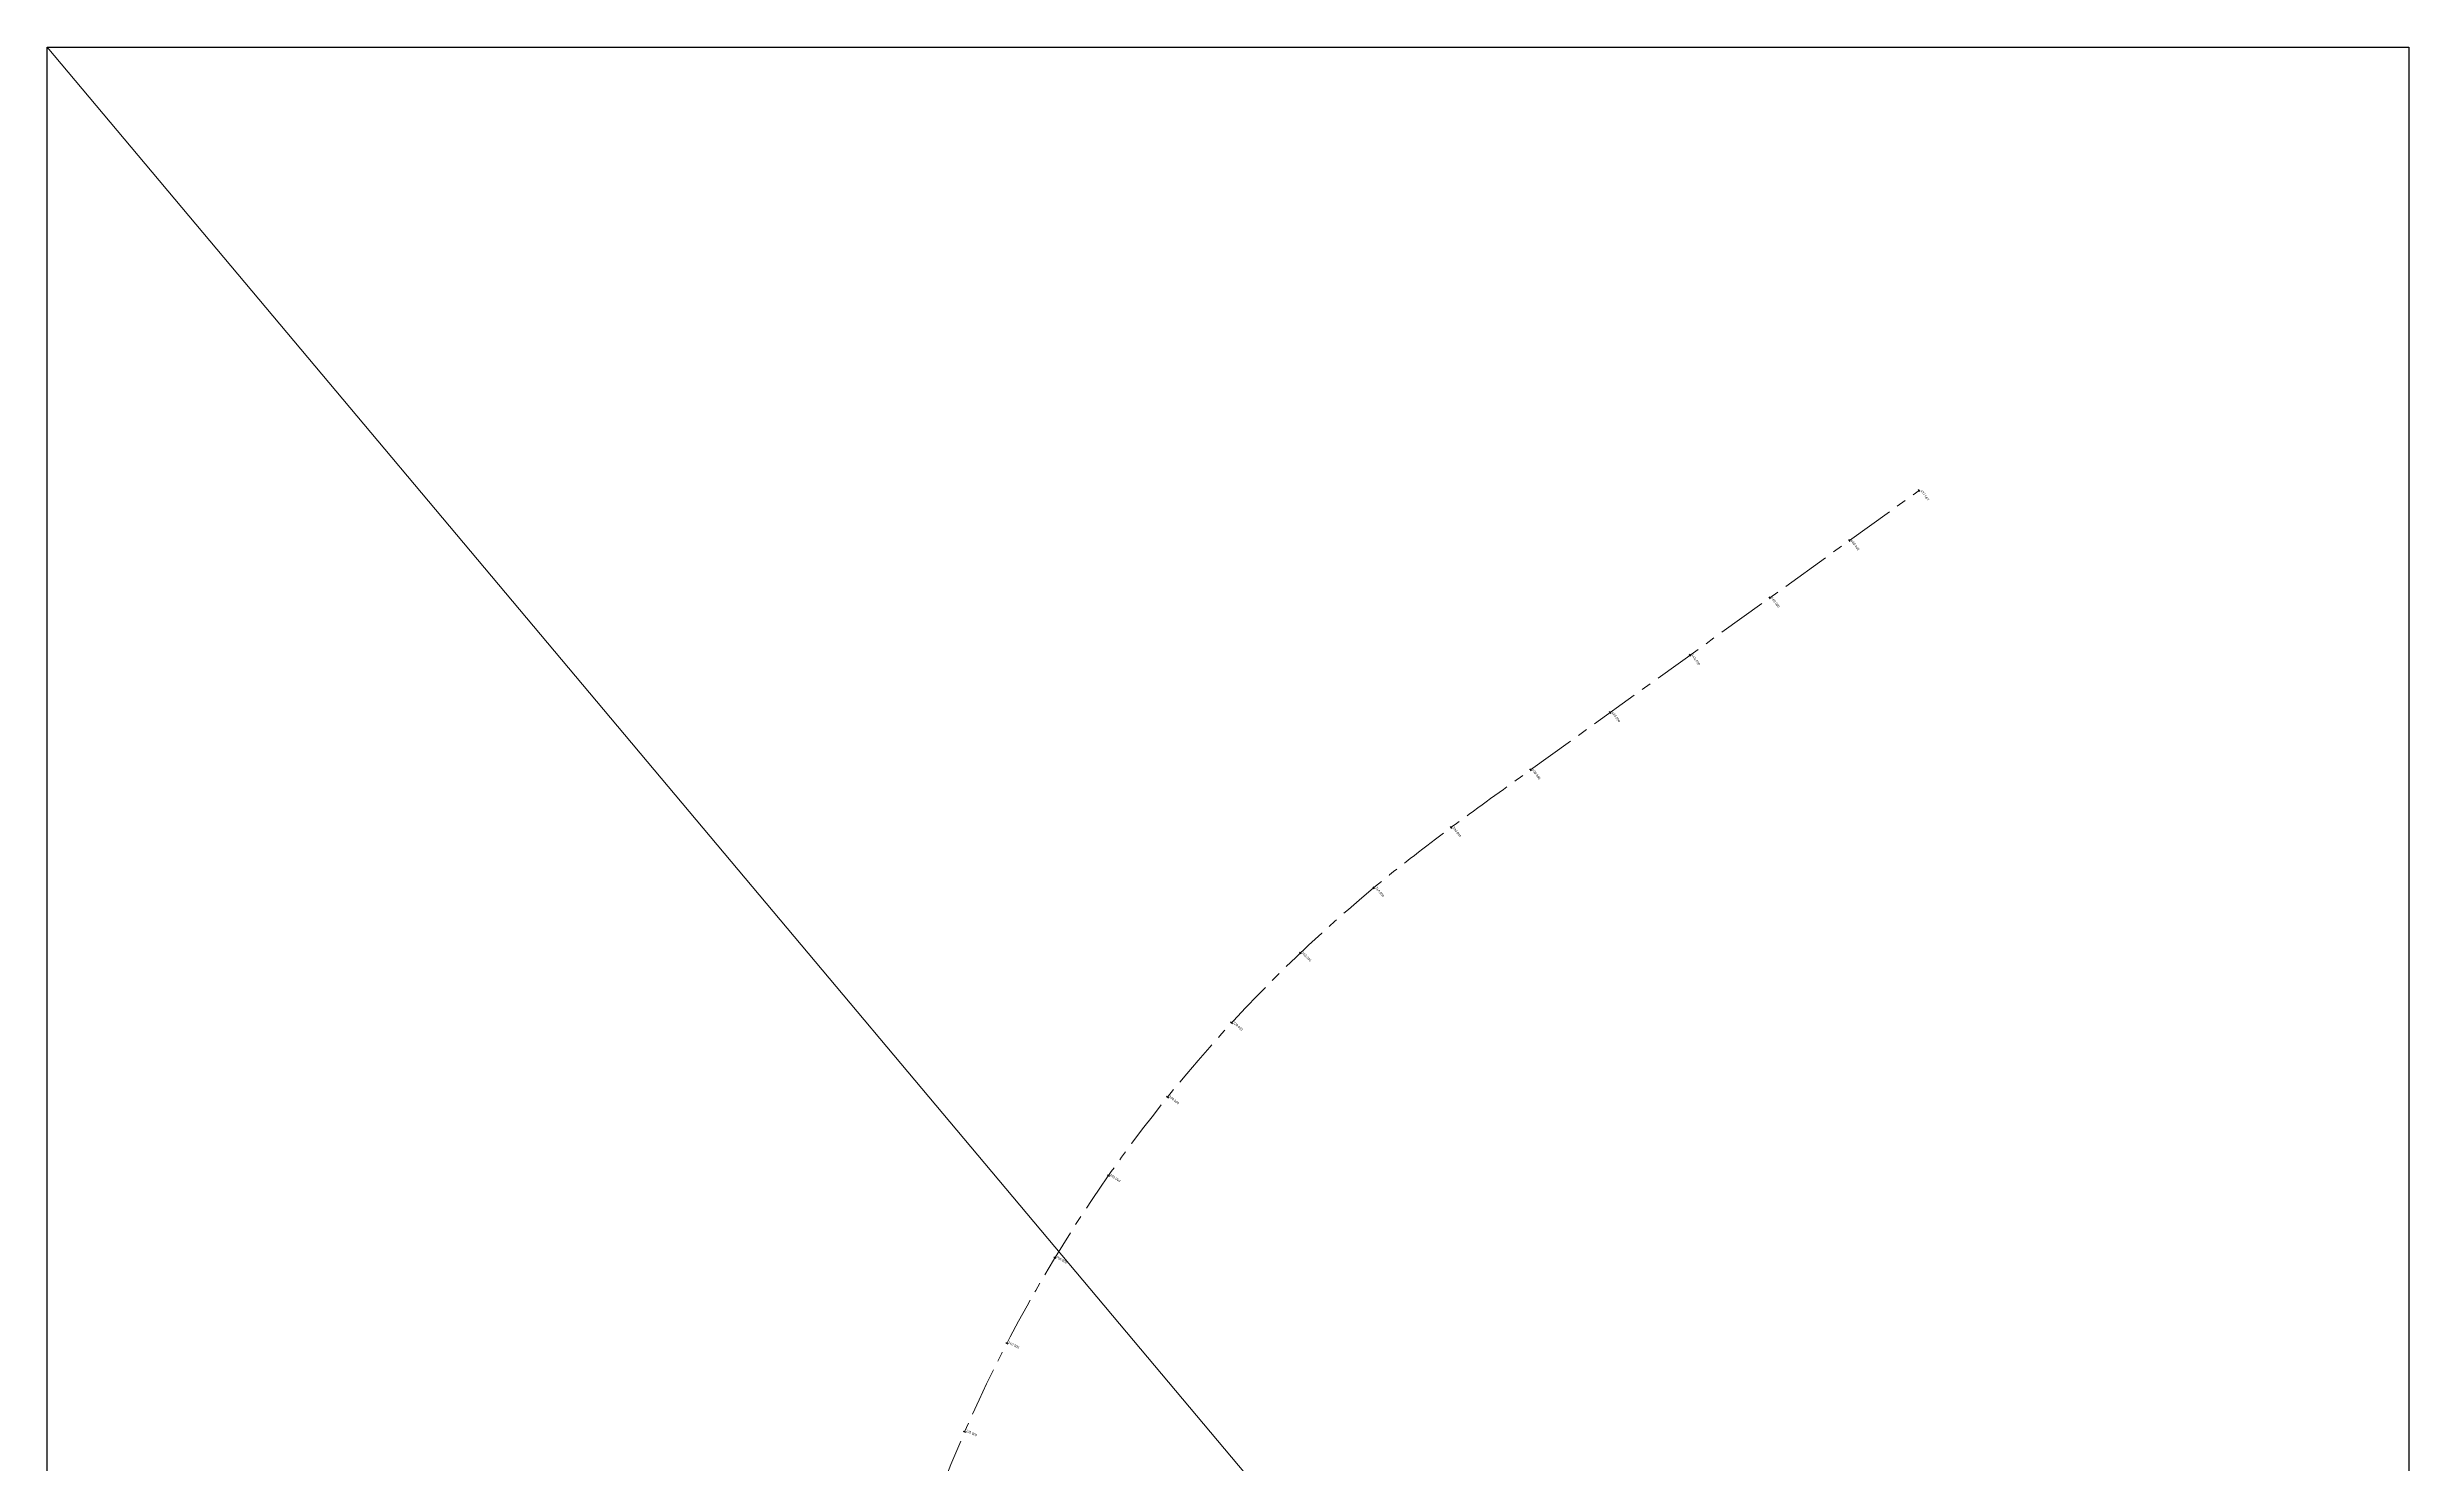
# Model space of a CAD drawing. Extents: x 85476 to 87050, y 436805 to 437377.
# Drawn here: x 85476.3 to 85957.4, y 437088.7 to 437377.2 of the extents above; entities that cross this region are included whole.
import ezdxf

# ---------------------------------------------------------------- set-up
doc = ezdxf.new("R2010")
doc.units = 0
doc.linetypes.add('AM-AS', pattern=[16, 10, -2, 2, -2])
for name, color, linetype, lineweight in [('B-WE-OG-TRIANGULATIE-G', 253, 'Continuous', 18), ('N-WE-AM-AS_WEG-G', 10, 'AM-AS', 18), ('N-WE-AM-KILOMETRERING-T25', 7, 'Continuous', 25)]:
    doc.layers.add(name, color=color, linetype=linetype, lineweight=lineweight)
doc.styles.add('NLCS-ISO', font='NLCS-ISO.ttf')

msp = doc.modelspace()

# ---------------------------------------------------------------- linework, layer by layer
at = {"layer": 'B-WE-OG-TRIANGULATIE-G', "color": 253, "linetype": 'Continuous', "lineweight": 18}
for points in [[(85957.444, 436804.507), (85957.444, 437377.248), (85476.289, 437377.248)], [(85476.289, 436804.507), (85957.444, 436804.507), (85476.289, 437377.248)]]:
    msp.add_3dface(points, dxfattribs=at)
at = {"layer": 'Defpoints'}
msp.add_lwpolyline([(85476.289, 437377.248), (85957.444, 437377.248), (85957.444, 436804.507), (85476.289, 436804.507)], close=True, dxfattribs=at)
at = {"layer": 'N-WE-AM-AS_WEG-G', "color": 10, "linetype": 'AM-AS', "lineweight": 18, "flags": 128}
msp.add_lwpolyline([(85630.842, 436878.864), (85637.545, 436978.639), (85637.617, 436979.712), (85637.689, 436980.785), (85637.762, 436981.858), (85637.835, 436982.93), (85637.908, 436984.003), (85637.982, 436985.076), (85638.057, 436986.149), (85638.132, 436987.221), (85638.209, 436988.294), (85638.287, 436989.366), (85638.366, 436990.439), (85638.446, 436991.511), (85638.528, 436992.583), (85638.611, 436993.655), (85638.696, 436994.727), (85638.783, 436995.799), (85638.872, 436996.87), (85638.963, 436997.942), (85639.056, 436999.013), (85639.152, 437000.084), (85639.25, 437001.155), (85639.351, 437002.225), (85639.454, 437003.295), (85639.561, 437004.365), (85639.67, 437005.435), (85639.782, 437006.505), (85639.898, 437007.574), (85640.017, 437008.642), (85640.139, 437009.711), (85640.265, 437010.778), (85640.395, 437011.846, -0.194741), (85749.779, 437208.64), (85750.617, 437209.314), (85751.457, 437209.984), (85752.3, 437210.652), (85753.145, 437211.317), (85753.992, 437211.98), (85754.841, 437212.64), (85755.691, 437213.297), (85756.544, 437213.953), (85757.398, 437214.606), (85758.254, 437215.256), (85759.112, 437215.905), (85759.971, 437216.552), (85760.832, 437217.196), (85761.693, 437217.839), (85762.556, 437218.481), (85763.421, 437219.12), (85764.286, 437219.758), (85765.153, 437220.395), (85766.02, 437221.031), (85766.888, 437221.665), (85767.757, 437222.298), (85768.627, 437222.93), (85769.498, 437223.562), (85770.369, 437224.192), (85771.24, 437224.822), (85772.112, 437225.451), (85772.985, 437226.08), (85773.857, 437226.708), (85774.73, 437227.336), (85775.603, 437227.964), (85776.476, 437228.591), (85857.674, 437286.96)], format="xyb", dxfattribs=at)
at = {"layer": 'N-WE-AM-KILOMETRERING-T25', "color": 7, "linetype": 'Continuous', "lineweight": 25}
for p, q in [((85857.82, 437286.757), (85857.528, 437287.163)), ((85843.637, 437276.562), (85843.345, 437276.968)), ((85827.397, 437264.888), (85827.105, 437265.294)), ((85811.158, 437253.214), (85810.866, 437253.62)), ((85794.918, 437241.54), (85794.626, 437241.946)), ((85778.679, 437229.867), (85778.387, 437230.273)), ((85762.494, 437218.123), (85762.196, 437218.525)), ((85746.739, 437205.83), (85746.42, 437206.215)), ((85731.797, 437192.567), (85731.452, 437192.929)), ((85717.771, 437178.338), (85717.403, 437178.677)), ((85704.724, 437163.206), (85704.335, 437163.519)), ((85692.715, 437147.238), (85692.306, 437147.525)), ((85681.796, 437130.506), (85681.368, 437130.766)), ((85672.015, 437113.084), (85671.572, 437113.314)), ((85663.418, 437095.049), (85662.959, 437095.249))]:
    msp.add_line(p, q, dxfattribs=at)

# ---------------------------------------------------------------- texts
at = {"layer": 'N-WE-AM-KILOMETRERING-T25', "color": 7, "linetype": 'Continuous', "lineweight": 25, "char_height": 0.5, "attachment_point": 7, "style": 'NLCS-ISO'}
for s, insert, rotation in [('497.467', (85857.883, 437286.926), 305.71044), ('480.000', (85843.7, 437276.731), 305.71044), ('460.000', (85827.461, 437265.057), 305.71044), ('440.000', (85811.221, 437253.383), 305.71044), ('420.000', (85794.982, 437241.709), 305.71044), ('400.000', (85778.742, 437230.035), 305.71044), ('380.000', (85762.555, 437218.293), 306.58449), ('360.000', (85746.791, 437206.003), 309.68304), ('340.000', (85731.837, 437192.742), 313.50276), ('320.000', (85717.799, 437178.516), 317.32248), ('300.000', (85704.741, 437163.385), 321.1422), ('280.000', (85692.719, 437147.419), 324.96192), ('260.000', (85681.788, 437130.687), 328.78164), ('240.000', (85671.996, 437113.263), 332.60135), ('220.000', (85663.386, 437095.227), 336.42107)]:
    msp.add_mtext(s, dxfattribs=dict(at, insert=insert, rotation=rotation))

doc.saveas('drawing.dxf')
